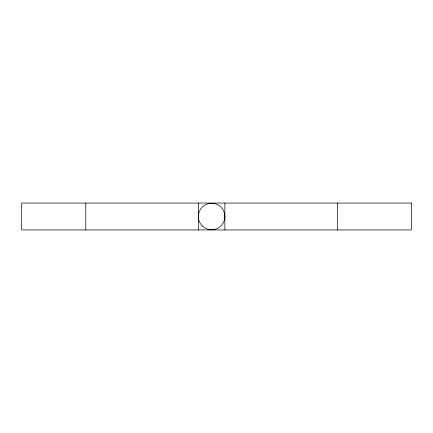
<?xml version="1.0" encoding="UTF-8"?>
<svg xmlns="http://www.w3.org/2000/svg" width="433" height="433" viewBox="0 0 433 433"><rect width="100%" height="100%" fill="white"/><g stroke="black" fill="none" stroke-linecap="round" stroke-linejoin="round"><path stroke-width="0.65" d="M337.448 203.061L337.448 229.939M224.873 203.061L224.873 229.939M198.357 203.061L198.357 229.939M85.783 203.061L85.783 229.939M411.35 203.061L21.65 203.061L21.65 229.939L411.35 229.939L411.35 203.061M202.243 225.902A13.266 13.266 0 0 0 224.435 219.937A13.266 13.266 0 0 0 208.17 203.705A13.266 13.266 0 0 0 202.243 225.902"/></g></svg>
